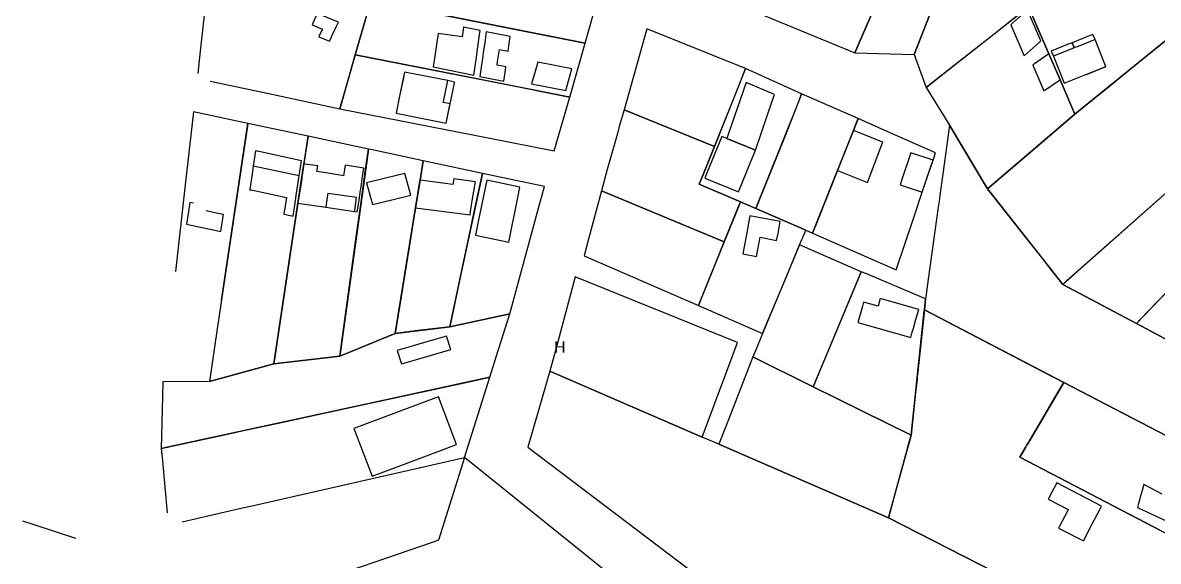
# Model space of a CAD drawing. Header units: millimetres. Extents: x 1101 to 4203, y 1053 to 1744.
# Drawn here: x 3423.3 to 3626, y 1156.2 to 1252.3 of the extents above; entities that cross this region are included whole.
import ezdxf
from ezdxf.enums import TextEntityAlignment as Align

# ---------------------------------------------------------------- set-up
doc = ezdxf.new("R2010")
doc.units = ezdxf.units.MM
doc.layers.add('Traza Urbana', color=7, linetype='Continuous')
doc.styles.get("Standard").update_dxf_attribs({"font": 'arial.ttf'})

msp = doc.modelspace()

# ---------------------------------------------------------------- linework, layer by layer
msp.add_open_spline([(3719.6, 1387.98), (3728.89, 1390.8), (3737.07, 1387.67), (3743.17, 1363.58), (3729.93, 1331.45), (3726.69, 1304.27), (3730.23, 1279.43), (3740.31, 1262.51), (3751.34, 1235.51), (3752.23, 1214.43), (3760.73, 1199.16), (3755.96, 1183.73), (3738.77, 1187.16), (3730.7, 1221.18), (3697.02, 1248.49), (3671.17, 1285.3), (3647.22, 1305.18), (3623.68, 1322), (3604.21, 1333.2), (3588.71, 1347.56), (3576.19, 1347.17), (3563.83, 1358.06), (3573.32, 1361.06), (3578.7, 1362.77)], degree=3, knots=[12.766471, 12.766471, 12.766471, 12.766471, 21.10091, 38.798163, 85.003188, 105.346004, 122.256072, 158.86041, 170.841094, 197.314588, 220.698071, 226.433159, 234.698129, 258.939015, 323.628829, 360.488371, 393.423288, 416.371398, 446.931365, 462.129951, 475.822363, 485.268917, 497.641378, 497.641378, 497.641378, 497.641378])
at = {"layer": 'Traza Urbana', "color": 7, "linetype": 'Continuous', "invisible_edges": 5}
for points in [[(3456.74, 1262.71), (3482.69, 1246.61), (3484.92, 1254.37), (3457.68, 1271.25)], [(3573.97, 1251.9), (3582.42, 1246.66), (3589.59, 1265.04), (3581.77, 1269.88)], [(3485.45, 1256.23), (3485.45, 1256.23), (3512.23, 1250.97), (3488.21, 1265.85)], [(3488.21, 1265.85), (3512.23, 1250.97), (3523.72, 1248.7), (3499.71, 1263.59)], [(3556.84, 1256.24), (3571.82, 1246.94), (3575.67, 1255.8), (3560.81, 1265.01)], [(3602.86, 1255.16), (3620.92, 1243.97), (3634.81, 1255.24), (3617.01, 1266.28)], [(3456.24, 1258.21), (3481.52, 1242.54), (3482.69, 1246.61), (3456.74, 1262.71)], [(3499.71, 1263.59), (3523.72, 1248.7), (3525.29, 1254.16), (3514.9, 1260.6)], [(3582.42, 1246.66), (3587.81, 1243.33), (3602.86, 1255.16), (3589.07, 1263.72)], [(3455.57, 1252.1), (3479.93, 1236.99), (3481.52, 1242.54), (3456.24, 1258.21)], [(3482.69, 1246.61), (3482.69, 1246.61), (3509.47, 1241.35), (3485.45, 1256.23)], [(3485.45, 1256.23), (3509.47, 1241.35), (3520.96, 1239.08), (3496.95, 1253.97)], [(3555.65, 1253.62), (3555.65, 1253.62), (3571.82, 1246.94), (3556.84, 1256.24)], [(3598.49, 1251.73), (3606.49, 1246.76), (3602.86, 1255.16)], [(3599.99, 1252.24), (3605.03, 1249.11), (3602.65, 1254.62)], [(3606.49, 1246.76), (3616.63, 1240.48), (3620.92, 1243.97), (3602.86, 1255.16)], [(3475.11, 1252.25), (3478.59, 1250.1), (3479.41, 1251.85), (3475.92, 1254.01)], [(3475.92, 1254.01), (3479.41, 1251.85), (3479.67, 1252.43)], [(3496.95, 1253.97), (3520.96, 1239.08), (3523.72, 1248.7)], [(3455.04, 1247.28), (3467.28, 1239.69), (3479.93, 1236.99), (3455.57, 1252.1)], [(3474.98, 1251.97), (3474.98, 1251.97), (3476.82, 1251.19), (3475.11, 1252.25)], [(3476.33, 1250.13), (3478.1, 1249.03), (3478.46, 1249.82), (3476.69, 1250.91)], [(3476.69, 1250.91), (3478.46, 1249.82), (3478.59, 1250.1), (3476.82, 1251.19)], [(3497.01, 1247.22), (3503.86, 1242.96), (3504.32, 1246.18), (3497.46, 1250.43)], [(3497.46, 1250.43), (3504.32, 1246.18), (3504.59, 1248.06), (3501.77, 1249.8)], [(3501.77, 1249.8), (3504.59, 1248.06), (3504.83, 1249.79), (3502, 1251.54)], [(3502, 1251.54), (3504.83, 1249.79), (3504.99, 1250.93)], [(3505.94, 1249.75), (3509.97, 1247.24), (3510.11, 1248.21), (3506.07, 1250.71)], [(3506.07, 1250.71), (3510.11, 1248.21), (3510.34, 1249.87)], [(3531.48, 1239.74), (3546.81, 1230.23), (3551.11, 1241.08), (3534.7, 1251.25)], [(3534.7, 1251.25), (3551.11, 1241.08), (3552.33, 1244.17)], [(3571.82, 1246.94), (3571.82, 1246.94), (3582.42, 1246.66), (3573.97, 1251.9)], [(3596.1, 1249.85), (3608.47, 1242.17), (3606.49, 1246.76), (3598.49, 1251.73)], [(3599.67, 1251.95), (3604.71, 1248.83), (3605.03, 1249.11), (3599.99, 1252.24)], [(3602.05, 1246.44), (3602.05, 1246.44), (3604.71, 1248.83), (3599.67, 1251.95)], [(3476.19, 1249.83), (3476.19, 1249.83), (3478.1, 1249.03), (3476.33, 1250.13)], [(3505.54, 1246.98), (3508.09, 1245.41), (3508.4, 1247.55), (3505.85, 1249.14)], [(3505.85, 1249.14), (3508.4, 1247.55), (3509.97, 1247.24), (3505.94, 1249.75)], [(3592.9, 1247.33), (3611.13, 1236.02), (3608.47, 1242.17), (3596.1, 1249.85)], [(3606.9, 1247.29), (3613.46, 1243.23), (3616.49, 1244.44), (3609.94, 1248.5)], [(3609.94, 1248.5), (3610.99, 1247.84), (3610.92, 1248.03), (3610.07, 1248.55)], [(3610.07, 1248.55), (3610.92, 1248.03), (3610.62, 1248.77)], [(3611.68, 1248.12), (3616.33, 1245.24), (3614.7, 1249.32)], [(3625.21, 1247.45), (3643.4, 1236.16), (3646.54, 1238.95), (3628.52, 1250.13)], [(3454.6, 1243.3), (3456.82, 1241.93), (3467.28, 1239.69), (3455.04, 1247.28)], [(3479.93, 1236.99), (3479.93, 1236.99), (3506.71, 1231.73), (3482.69, 1246.61)], [(3482.69, 1246.61), (3506.71, 1231.73), (3518.2, 1229.46), (3494.19, 1244.35)], [(3496.61, 1244.44), (3496.61, 1244.44), (3503.86, 1242.96), (3497.01, 1247.22)], [(3505.18, 1244.41), (3509.21, 1241.9), (3509.49, 1243.86), (3505.46, 1246.36)], [(3505.46, 1246.36), (3507.99, 1244.78), (3508.09, 1245.41), (3505.54, 1246.98)], [(3584.58, 1240.79), (3584.58, 1240.79), (3587.81, 1243.33), (3582.42, 1246.66)], [(3584.58, 1240.79), (3603.2, 1229.25), (3611.13, 1236.02), (3592.9, 1247.33)], [(3603.92, 1245), (3608.47, 1242.17), (3606.49, 1246.76)], [(3608.47, 1242.17), (3614.28, 1238.58), (3616.63, 1240.48), (3606.49, 1246.76)], [(3607.27, 1246.36), (3612.77, 1242.96), (3613.46, 1243.23), (3606.9, 1247.29)], [(3609.19, 1241.53), (3609.19, 1241.53), (3612.77, 1242.96), (3607.27, 1246.36)], [(3610.99, 1247.84), (3616.49, 1244.44), (3616.62, 1244.49), (3611.13, 1247.9)], [(3611.13, 1247.9), (3616.62, 1244.49), (3616.33, 1245.24), (3611.68, 1248.12)], [(3611.13, 1236.02), (3630.02, 1224.31), (3643.4, 1236.16), (3625.21, 1247.45)], [(3494.19, 1244.35), (3518.2, 1229.46), (3520.96, 1239.08)], [(3504.94, 1242.74), (3504.94, 1242.74), (3509.21, 1241.9), (3505.18, 1244.41)], [(3507.99, 1244.78), (3509.49, 1243.86), (3509.57, 1244.48)], [(3514.78, 1243.63), (3520.24, 1240.24), (3520.73, 1241.95), (3515.27, 1245.33)], [(3515.27, 1245.33), (3520.73, 1241.95), (3521.36, 1244.14)], [(3603.6, 1244.78), (3608.16, 1241.96), (3608.47, 1242.17), (3603.92, 1245)], [(3605.58, 1240.19), (3605.58, 1240.19), (3608.16, 1241.96), (3603.6, 1244.78)], [(3490.67, 1239.53), (3498.92, 1234.41), (3499.62, 1237.84), (3491.37, 1242.96)], [(3490.67, 1239.53), (3498.92, 1234.41), (3499.53, 1237.38), (3491.28, 1242.5)], [(3491.28, 1242.5), (3498.39, 1238.08), (3498.49, 1238.55), (3491.37, 1242.96)], [(3491.37, 1242.96), (3498.49, 1238.55), (3498.6, 1239.11), (3491.48, 1243.52)], [(3491.37, 1242.96), (3499.62, 1237.84), (3499.74, 1238.41), (3491.48, 1243.52)], [(3491.48, 1243.52), (3498.6, 1239.11), (3499.19, 1242)], [(3491.48, 1243.52), (3499.74, 1238.41), (3500.33, 1241.3), (3499.19, 1242)], [(3514.15, 1241.43), (3514.15, 1241.43), (3520.24, 1240.24), (3514.78, 1243.63)], [(3546.81, 1230.23), (3556.26, 1224.38), (3561.82, 1238.29), (3552.33, 1244.17)], [(3552.33, 1244.17), (3561.82, 1238.29), (3562.35, 1239.62)], [(3499.19, 1242), (3500.33, 1241.3), (3500.42, 1241.76)], [(3549.32, 1232.55), (3554.1, 1229.58), (3557.23, 1238.72), (3552.44, 1241.68)], [(3552.44, 1241.68), (3557.23, 1238.72), (3557.5, 1239.52)], [(3588.74, 1234.08), (3600.4, 1226.86), (3603.2, 1229.25), (3584.58, 1240.79)], [(3611.13, 1236.02), (3611.13, 1236.02), (3614.28, 1238.58), (3608.47, 1242.17)], [(3489.99, 1236.17), (3489.99, 1236.17), (3498.92, 1234.41), (3490.67, 1239.53)], [(3489.99, 1236.17), (3489.99, 1236.17), (3498.92, 1234.41), (3490.67, 1239.53)], [(3530.65, 1236.8), (3530.65, 1236.8), (3546.81, 1230.23), (3531.48, 1239.74)], [(3559.26, 1231.87), (3568.74, 1225.98), (3571.6, 1233.13), (3562.11, 1239.02)], [(3562.11, 1239.02), (3571.6, 1233.13), (3571.84, 1233.74), (3562.35, 1239.62)], [(3562.35, 1239.62), (3571.84, 1233.74), (3572.43, 1235.22)], [(3452.34, 1223.42), (3461.08, 1218.01), (3462.98, 1230.78), (3453.82, 1236.45)], [(3453.82, 1236.45), (3462.98, 1230.78), (3463.51, 1234.38)], [(3498.39, 1238.08), (3499.53, 1237.38), (3499.62, 1237.84)], [(3529.81, 1233.8), (3544.55, 1224.67), (3545.69, 1227.48), (3530.65, 1236.8)], [(3530.65, 1236.8), (3545.69, 1227.48), (3546.81, 1230.23)], [(3463.37, 1233.44), (3473.52, 1227.14), (3473.67, 1228.09), (3463.51, 1234.38)], [(3463.51, 1234.38), (3473.67, 1228.09), (3474.27, 1232.08)], [(3571.6, 1233.13), (3584.83, 1224.93), (3585.56, 1227.09), (3572.43, 1235.22)], [(3572.43, 1235.22), (3585.56, 1227.09), (3585.79, 1227.78), (3577.18, 1233.12)], [(3595.54, 1222.71), (3614.76, 1210.8), (3630.02, 1224.31), (3611.13, 1236.02)], [(3609.7, 1206.31), (3622.08, 1198.63), (3652.45, 1230.47), (3643.35, 1236.12)], [(3462.33, 1226.41), (3472.46, 1220.12), (3473.52, 1227.14), (3463.37, 1233.44)], [(3527.67, 1226.15), (3548.53, 1213.21), (3550.98, 1219.25), (3529.47, 1232.58)], [(3529.47, 1232.58), (3544.08, 1223.52), (3544.55, 1224.67), (3529.81, 1233.8)], [(3549.01, 1231.65), (3549.01, 1231.65), (3554.1, 1229.58), (3549.32, 1232.55)], [(3569.12, 1226.93), (3574.08, 1223.85), (3576.49, 1230.1), (3571.6, 1233.13)], [(3570.5, 1230.38), (3583.87, 1222.09), (3584.83, 1224.93), (3571.6, 1233.13)], [(3571.6, 1233.13), (3576.49, 1230.1), (3576.85, 1231.03)], [(3577.18, 1233.12), (3585.79, 1227.78), (3586.24, 1229.11)], [(3587.83, 1227.49), (3595.54, 1222.71), (3588.74, 1234.08)], [(3595.54, 1222.71), (3595.54, 1222.71), (3600.4, 1226.86), (3588.74, 1234.08)], [(3473.52, 1227.14), (3483.8, 1220.78), (3484.48, 1225.76), (3474.27, 1232.08)], [(3474.27, 1232.08), (3484.48, 1225.76), (3485.03, 1229.78)], [(3544.71, 1225.07), (3554.19, 1219.19), (3556.26, 1224.38), (3546.81, 1230.23)], [(3545.49, 1225.65), (3551.09, 1222.17), (3553.69, 1228.56), (3548.08, 1232.03)], [(3548.08, 1232.03), (3553.69, 1228.56), (3553.75, 1228.72), (3549.01, 1231.65)], [(3549.01, 1231.65), (3553.75, 1228.72), (3554.1, 1229.58)], [(3554.79, 1220.68), (3564.27, 1214.79), (3568.74, 1225.98), (3559.26, 1231.87)], [(3568.74, 1225.98), (3582.34, 1217.55), (3583.87, 1222.09), (3570.5, 1230.38)], [(3484.37, 1224.94), (3493.45, 1219.3), (3494.23, 1224.08), (3485.03, 1229.78)], [(3485.03, 1229.78), (3494.23, 1224.08), (3494.25, 1224.24), (3485.47, 1229.69)], [(3485.47, 1229.69), (3494.25, 1224.24), (3494.81, 1227.69)], [(3580.25, 1224.34), (3583.87, 1222.09), (3585.48, 1226.87), (3581.86, 1229.11)], [(3581.86, 1229.11), (3585.48, 1226.87), (3585.79, 1227.78)], [(3458.05, 1197.69), (3468.13, 1191.44), (3472.46, 1220.12), (3462.33, 1226.41)], [(3464.21, 1224.98), (3471.97, 1220.17), (3472.23, 1221.93), (3464.47, 1226.74)], [(3464.47, 1226.74), (3472.23, 1221.93), (3472.69, 1225)], [(3472.46, 1220.12), (3482.82, 1213.7), (3483.8, 1220.78), (3473.52, 1227.14)], [(3494.25, 1224.24), (3503.86, 1218.29), (3504.57, 1221.64), (3494.81, 1227.69)], [(3494.81, 1227.69), (3504.57, 1221.64), (3505.38, 1225.44)], [(3526.61, 1222.36), (3526.61, 1222.36), (3548.53, 1213.21), (3527.67, 1226.15)], [(3568.74, 1225.98), (3568.74, 1225.98), (3574.08, 1223.85), (3569.12, 1226.93)], [(3587.19, 1222.81), (3603.29, 1212.83), (3595.54, 1222.71), (3587.83, 1227.49)], [(3463.86, 1222.64), (3464.11, 1222.49), (3470.4, 1221.14), (3464.21, 1224.98)], [(3481.24, 1202.2), (3489.8, 1196.89), (3493.45, 1219.3), (3484.37, 1224.94)], [(3484.67, 1223.74), (3489.44, 1220.79), (3492.59, 1221.56), (3487.83, 1224.52)], [(3487.83, 1224.52), (3492.59, 1221.56), (3491.52, 1225.42)], [(3493.45, 1219.3), (3502.83, 1213.49), (3503.86, 1218.29), (3494.25, 1224.24)], [(3494.16, 1223.64), (3503.17, 1218.04), (3503.27, 1218.65), (3494.25, 1224.24)], [(3494.25, 1224.24), (3503.27, 1218.65), (3503.7, 1221.25), (3500.1, 1223.48)], [(3500.1, 1223.48), (3503.7, 1221.25), (3503.86, 1222.25), (3500.27, 1224.47)], [(3500.27, 1224.47), (3503.86, 1222.25), (3504.14, 1223.97)], [(3501.24, 1206.03), (3510.29, 1200.41), (3515.4, 1219.24), (3505.38, 1225.44)], [(3504.59, 1216.59), (3510.07, 1213.19), (3511.64, 1220.85), (3506.15, 1224.25)], [(3505.38, 1225.44), (3515.4, 1219.24), (3516.44, 1223.09)], [(3506.15, 1224.25), (3511.64, 1220.85), (3512.07, 1222.99)], [(3544.08, 1223.52), (3544.08, 1223.52), (3551.44, 1220.39), (3544.55, 1224.67)], [(3544.55, 1224.67), (3551.44, 1220.39), (3554.19, 1219.19), (3544.71, 1225.07)], [(3545.07, 1224.62), (3545.07, 1224.62), (3551.09, 1222.17), (3545.49, 1225.65)], [(3565.15, 1216.98), (3579.21, 1208.26), (3582.34, 1217.55), (3568.74, 1225.98)], [(3579.94, 1223.43), (3579.94, 1223.43), (3583.87, 1222.09), (3580.25, 1224.34)], [(3450.58, 1207.92), (3458.82, 1202.82), (3461.08, 1218.01), (3452.34, 1223.42)], [(3463.84, 1222.54), (3463.84, 1222.54), (3464.11, 1222.49), (3463.86, 1222.64)], [(3485.74, 1219.88), (3485.74, 1219.88), (3489.44, 1220.79), (3484.67, 1223.74)], [(3493.45, 1219.3), (3493.45, 1219.3), (3503.17, 1218.04), (3494.16, 1223.64)], [(3524.4, 1213.97), (3543.94, 1201.85), (3547.1, 1209.66), (3526.61, 1222.36)], [(3526.61, 1222.36), (3547.1, 1209.66), (3548.53, 1213.21)], [(3544.08, 1223.52), (3550.98, 1219.25), (3551.44, 1220.39)], [(3587.01, 1221.53), (3605.42, 1210.12), (3603.29, 1212.83), (3587.19, 1222.81)], [(3608.93, 1205.63), (3608.93, 1205.63), (3614.76, 1210.8), (3595.54, 1222.71)], [(3452.93, 1218.66), (3458.71, 1215.07), (3458.96, 1216.7), (3453.17, 1220.28)], [(3453.17, 1220.28), (3458.96, 1216.7), (3458.99, 1216.94), (3453.83, 1220.15)], [(3469.34, 1199.42), (3479.95, 1192.83), (3482.82, 1213.7), (3472.46, 1220.12)], [(3470.04, 1218.81), (3471.61, 1217.83), (3471.97, 1220.17), (3470.4, 1221.14)], [(3477.41, 1219.4), (3477.41, 1219.4), (3482.56, 1218.65), (3477.75, 1221.64)], [(3477.75, 1221.64), (3482.56, 1218.65), (3482.6, 1218.9), (3477.78, 1221.88)], [(3477.78, 1221.88), (3482.6, 1218.9), (3482.93, 1221.13)], [(3551.07, 1219.47), (3561.99, 1212.69), (3562.38, 1213.62), (3551.44, 1220.39)], [(3551.44, 1220.39), (3562.38, 1213.62), (3562.54, 1214.02), (3554.19, 1219.19)], [(3554.19, 1219.19), (3554.19, 1219.19), (3563.08, 1215.31), (3554.72, 1220.5)], [(3554.72, 1220.5), (3563.08, 1215.31), (3564.27, 1214.79), (3554.79, 1220.68)], [(3586.72, 1219.41), (3608.93, 1205.63), (3607.17, 1207.88), (3586.87, 1220.47)], [(3586.87, 1220.47), (3607.17, 1207.88), (3605.42, 1210.12), (3587.01, 1221.53)], [(3452.59, 1216.37), (3452.59, 1216.37), (3458.71, 1215.07), (3452.93, 1218.66)], [(3456.07, 1218.75), (3458.99, 1216.94), (3459.12, 1217.83), (3458.46, 1218.24)], [(3458.46, 1218.24), (3459.12, 1217.83), (3459.16, 1218.09)], [(3469.94, 1218.18), (3469.94, 1218.18), (3471.35, 1217.89), (3470.03, 1218.71)], [(3470.03, 1218.71), (3471.35, 1217.89), (3471.61, 1217.83), (3470.04, 1218.81)], [(3490.87, 1203.43), (3499.54, 1198.05), (3502.83, 1213.49), (3493.45, 1219.3)], [(3548.53, 1213.21), (3559.4, 1206.48), (3561.99, 1212.69), (3551.07, 1219.47)], [(3554.19, 1219.19), (3562.54, 1214.02), (3563.08, 1215.31)], [(3584.95, 1206.57), (3643.51, 1170.25), (3649.53, 1180.47), (3586.72, 1219.41)], [(3622.77, 1199.36), (3635.23, 1191.63), (3650.58, 1211.75), (3640.54, 1217.98)], [(3504.15, 1214.45), (3504.15, 1214.45), (3510.07, 1213.19), (3504.59, 1216.59)], [(3552.66, 1215.48), (3554.94, 1214.06), (3557.89, 1213.5), (3552.88, 1216.61)], [(3552.88, 1216.61), (3557.89, 1213.5), (3558.13, 1214.75), (3553.11, 1217.86)], [(3553.11, 1217.86), (3558.13, 1214.75), (3558.52, 1216.84)], [(3564.27, 1214.79), (3564.27, 1214.79), (3579.21, 1208.26), (3565.15, 1216.98)], [(3523.55, 1210.76), (3523.55, 1210.76), (3543.94, 1201.85), (3524.4, 1213.97)], [(3552.01, 1212.04), (3554.29, 1210.62), (3554.94, 1214.06), (3552.66, 1215.48)], [(3544.62, 1203.53), (3555.39, 1196.85), (3559.4, 1206.48), (3548.53, 1213.21)], [(3551.83, 1211.08), (3551.83, 1211.08), (3554.29, 1210.62), (3552.01, 1212.04)], [(3555.39, 1196.85), (3565.7, 1190.46), (3572.32, 1206.29), (3561.99, 1212.69)], [(3561.99, 1212.69), (3572.32, 1206.29), (3572.99, 1207.9)], [(3565.13, 1189.09), (3581.88, 1178.7), (3584.24, 1200.93), (3572.99, 1207.9)], [(3572.99, 1207.9), (3584.24, 1200.93), (3584.25, 1201.08), (3573.81, 1207.56)], [(3499.54, 1198.05), (3499.54, 1198.05), (3510.29, 1200.41), (3501.24, 1206.03)], [(3518.6, 1194.51), (3544.61, 1178.38), (3549, 1190.17), (3521.91, 1206.96)], [(3521.91, 1206.96), (3549, 1190.17), (3550.88, 1195.25)], [(3573.81, 1207.56), (3584.25, 1201.08), (3584.46, 1203.06)], [(3584.51, 1203.4), (3609.13, 1188.13), (3643.51, 1170.25), (3584.95, 1206.57)], [(3608.93, 1205.63), (3608.93, 1205.63), (3622.08, 1198.63), (3609.7, 1206.31)], [(3608.93, 1205.63), (3649.53, 1180.47), (3650.03, 1181.31), (3622.08, 1198.63)], [(3479.95, 1192.83), (3479.95, 1192.83), (3489.8, 1196.89), (3481.24, 1202.2)], [(3489.8, 1196.89), (3489.8, 1196.89), (3499.54, 1198.05), (3490.87, 1203.43)], [(3543.94, 1201.85), (3543.94, 1201.85), (3555.39, 1196.85), (3544.62, 1203.53)], [(3573.12, 1201.53), (3581.82, 1196.13), (3582.1, 1197.09), (3573.39, 1202.48)], [(3573.39, 1202.48), (3582.1, 1197.09), (3582.31, 1197.82), (3575.98, 1201.74)], [(3575.98, 1201.74), (3582.31, 1197.82), (3582.69, 1199.18), (3576.37, 1203.09)], [(3576.37, 1203.09), (3582.69, 1199.18), (3583.25, 1201.13)], [(3584.25, 1201.08), (3584.25, 1201.08), (3605.46, 1190.05), (3584.46, 1203.06)], [(3584.46, 1203.06), (3605.46, 1190.05), (3609.13, 1188.13), (3584.51, 1203.4)], [(3499.54, 1198.05), (3507.91, 1192.87), (3510.29, 1200.41)], [(3572.35, 1198.83), (3572.35, 1198.83), (3581.82, 1196.13), (3573.12, 1201.53)], [(3583.03, 1189.52), (3602.75, 1177.3), (3608.06, 1186.32), (3584.25, 1201.08)], [(3584.25, 1201.08), (3608.06, 1186.32), (3609.13, 1188.13)], [(3456.65, 1188.28), (3456.65, 1188.28), (3468.13, 1191.44), (3458.05, 1197.69)], [(3468.13, 1191.44), (3468.13, 1191.44), (3479.95, 1192.83), (3469.34, 1199.42)], [(3493.39, 1197.32), (3506.71, 1189.06), (3507.91, 1192.87), (3499.54, 1198.05)], [(3622.08, 1198.63), (3622.08, 1198.63), (3635.23, 1191.63), (3622.77, 1199.36)], [(3622.08, 1198.63), (3650.03, 1181.31), (3650.52, 1182.15), (3635.23, 1191.63)], [(3479.95, 1192.83), (3491.39, 1185.74), (3503.54, 1188.38), (3489.8, 1196.89)], [(3489.8, 1196.89), (3503.54, 1188.38), (3506.71, 1189.06), (3493.39, 1197.32)], [(3490.18, 1193.85), (3493.05, 1192.08), (3499.76, 1194.03), (3496.9, 1195.81)], [(3496.9, 1195.81), (3499.76, 1194.03), (3498.97, 1196.41)], [(3554.11, 1193.76), (3564.41, 1187.37), (3565.7, 1190.46), (3555.39, 1196.85)], [(3490.97, 1191.47), (3490.97, 1191.47), (3493.05, 1192.08), (3490.18, 1193.85)], [(3517.44, 1190.14), (3517.44, 1190.14), (3544.61, 1178.38), (3518.6, 1194.51)], [(3553.66, 1192.7), (3553.66, 1192.7), (3564.41, 1187.37), (3554.11, 1193.76)], [(3468.13, 1191.44), (3480.97, 1183.49), (3491.39, 1185.74), (3479.95, 1192.83)], [(3549.34, 1181.67), (3577.83, 1164), (3581.06, 1175.72), (3553.66, 1192.7)], [(3553.66, 1192.7), (3581.06, 1175.72), (3581.37, 1176.86), (3564.41, 1187.37)], [(3456.65, 1188.28), (3468.68, 1180.83), (3480.97, 1183.49), (3468.13, 1191.44)], [(3513.51, 1176.6), (3611.46, 1115.88), (3618.35, 1127.58), (3517.44, 1190.14)], [(3517.44, 1190.14), (3618.35, 1127.58), (3620.55, 1131.3), (3544.61, 1178.38)], [(3448.29, 1185.64), (3459.33, 1178.8), (3462.51, 1179.49), (3448.35, 1188.26)], [(3448.35, 1188.26), (3462.51, 1179.49), (3468.68, 1180.83), (3456.65, 1188.28)], [(3486.27, 1184.64), (3502.2, 1174.75), (3506.71, 1189.06)], [(3564.41, 1187.37), (3564.41, 1187.37), (3581.88, 1178.7), (3565.13, 1189.09)], [(3582.69, 1186.3), (3601.26, 1174.78), (3602.36, 1176.64), (3582.94, 1188.67)], [(3582.94, 1188.67), (3602.36, 1176.64), (3602.56, 1176.98), (3582.99, 1189.11)], [(3582.99, 1189.11), (3602.56, 1176.98), (3602.75, 1177.3), (3583.03, 1189.52)], [(3602.75, 1177.3), (3635.64, 1156.9), (3642.03, 1167.74), (3609.13, 1188.13)], [(3609.13, 1188.13), (3642.03, 1167.74), (3643.51, 1170.25)], [(3448.07, 1176.36), (3448.07, 1176.36), (3459.33, 1178.8), (3448.29, 1185.64)], [(3491, 1183.14), (3500.76, 1177.08), (3497.53, 1185.59)], [(3564.41, 1187.37), (3581.37, 1176.86), (3581.88, 1178.7)], [(3581.88, 1178.7), (3630.66, 1148.46), (3634.16, 1154.39), (3582.69, 1186.3)], [(3448.07, 1176.36), (3464.51, 1166.17), (3502.2, 1174.75), (3486.27, 1184.64)], [(3482.46, 1179.92), (3492.23, 1173.87), (3500.76, 1177.08), (3491, 1183.14)], [(3547.55, 1177.11), (3547.55, 1177.11), (3577.83, 1164), (3549.34, 1181.67)], [(3485.69, 1171.41), (3485.69, 1171.41), (3492.23, 1173.87), (3482.46, 1179.92)], [(3544.61, 1178.38), (3620.55, 1131.3), (3620.79, 1131.71), (3547.55, 1177.11)], [(3579.06, 1168.46), (3625.48, 1139.67), (3630.66, 1148.46), (3581.88, 1178.7)], [(3448.28, 1174.15), (3462.06, 1165.62), (3464.51, 1166.17), (3448.07, 1176.36)], [(3605.93, 1106.5), (3605.93, 1106.5), (3611.46, 1115.88), (3513.51, 1176.6)], [(3547.55, 1177.11), (3620.79, 1131.71), (3623.23, 1135.86), (3577.83, 1164)], [(3601.26, 1174.78), (3601.26, 1174.78), (3626.5, 1161.66), (3602.36, 1176.64)], [(3602.36, 1176.64), (3626.5, 1161.66), (3631.2, 1159.21), (3602.56, 1176.98)], [(3602.56, 1176.98), (3631.2, 1159.21), (3635.64, 1156.9), (3602.75, 1177.3)], [(3449.15, 1164.89), (3451.77, 1163.27), (3462.06, 1165.62), (3448.28, 1174.15)], [(3497.54, 1159.96), (3597.69, 1097.87), (3502.2, 1174.75)], [(3601.26, 1174.78), (3634.16, 1154.39), (3635.25, 1156.24), (3626.5, 1161.66)], [(3606.49, 1167.55), (3614.16, 1162.79), (3615.55, 1165.46), (3607.87, 1170.21)], [(3607.87, 1170.21), (3615.55, 1165.46), (3615.86, 1166.06)], [(3622.49, 1166.5), (3631.94, 1160.63), (3633.53, 1163.69), (3623.43, 1169.94)], [(3623.43, 1169.94), (3633.53, 1163.69), (3633.65, 1163.92), (3626.71, 1168.22)], [(3577.83, 1164), (3577.83, 1164), (3625.48, 1139.67), (3579.06, 1168.46)], [(3606.35, 1167.28), (3606.35, 1167.28), (3609.9, 1165.43), (3606.49, 1167.55)], [(3609.77, 1165.17), (3614.02, 1162.53), (3614.16, 1162.79), (3609.9, 1165.43)], [(3622.29, 1165.79), (3622.29, 1165.79), (3627.42, 1163.43), (3622.49, 1166.5)], [(3423.34, 1163.37), (3455.62, 1143.36), (3457.34, 1142.83), (3425.18, 1162.77)], [(3577.83, 1164), (3623.23, 1135.86), (3625.48, 1139.67)], [(3608.37, 1162.5), (3612.63, 1159.85), (3614.02, 1162.53), (3609.77, 1165.17)], [(3425.18, 1162.77), (3457.34, 1142.83), (3456.14, 1145.82), (3432.84, 1160.27)], [(3608.19, 1162.15), (3608.19, 1162.15), (3612.63, 1159.85), (3608.37, 1162.5)], [(3460.77, 1147.4), (3580.89, 1072.92), (3602.48, 1094.01), (3496.62, 1159.65)], [(3496.62, 1159.65), (3602.48, 1094.01), (3597.69, 1097.87), (3497.54, 1159.96)]]:
    msp.add_3dface(points, dxfattribs=at)
at = {"layer": 'Traza Urbana', "color": 252, "linetype": 'Continuous', "invisible_edges": 5}
for points in [[(3599.99, 1252.24), (3605.03, 1249.11), (3602.65, 1254.62)], [(3599.67, 1251.95), (3604.71, 1248.83), (3605.03, 1249.11), (3599.99, 1252.24)], [(3602.05, 1246.44), (3602.05, 1246.44), (3604.71, 1248.83), (3599.67, 1251.95)], [(3610.62, 1248.77), (3616.33, 1245.24), (3614.7, 1249.32), (3613.65, 1249.98)], [(3610.92, 1248.03), (3616.62, 1244.49), (3616.33, 1245.24), (3610.62, 1248.77)], [(3613.65, 1249.98), (3614.7, 1249.32), (3614.33, 1250.25)], [(3607.27, 1246.36), (3612.77, 1242.96), (3616.49, 1244.44), (3610.99, 1247.84)], [(3609.19, 1241.53), (3609.19, 1241.53), (3612.77, 1242.96), (3607.27, 1246.36)], [(3610.99, 1247.84), (3616.49, 1244.44), (3616.62, 1244.49), (3610.92, 1248.03)], [(3490.67, 1239.53), (3498.92, 1234.41), (3499.62, 1237.84), (3491.37, 1242.96)], [(3491.37, 1242.96), (3499.62, 1237.84), (3499.74, 1238.41), (3491.48, 1243.52)], [(3491.48, 1243.52), (3499.74, 1238.41), (3500.33, 1241.3), (3499.19, 1242)], [(3499.19, 1242), (3500.33, 1241.3), (3500.42, 1241.76)], [(3489.99, 1236.17), (3489.99, 1236.17), (3498.92, 1234.41), (3490.67, 1239.53)], [(3569.12, 1226.93), (3574.08, 1223.85), (3576.49, 1230.1), (3571.6, 1233.13)], [(3571.6, 1233.13), (3576.49, 1230.1), (3576.85, 1231.03)], [(3545.49, 1225.65), (3551.09, 1222.17), (3553.69, 1228.56), (3548.08, 1232.03)], [(3548.08, 1232.03), (3553.69, 1228.56), (3553.75, 1228.72), (3549.01, 1231.65)], [(3549.01, 1231.65), (3553.75, 1228.72), (3554.1, 1229.58)], [(3464.47, 1226.74), (3472.23, 1221.93), (3472.64, 1224.66), (3464.88, 1229.47)], [(3464.88, 1229.47), (3472.64, 1224.66), (3472.69, 1225), (3465.8, 1229.28)], [(3465.8, 1229.28), (3472.69, 1225), (3473.1, 1227.72)], [(3580.25, 1224.34), (3583.87, 1222.09), (3585.48, 1226.87), (3581.86, 1229.11)], [(3581.86, 1229.11), (3585.48, 1226.87), (3585.79, 1227.78)], [(3464.21, 1224.98), (3471.97, 1220.17), (3472.23, 1221.93), (3464.47, 1226.74)], [(3473.16, 1224.72), (3483.05, 1218.58), (3483.42, 1221.01), (3473.52, 1227.14)], [(3473.52, 1227.14), (3483.42, 1221.01), (3483.43, 1221.09), (3473.72, 1227.11)], [(3473.72, 1227.11), (3475.85, 1225.79), (3476, 1226.78)], [(3480.58, 1225.01), (3483.73, 1223.06), (3484.01, 1224.94), (3480.86, 1226.89)], [(3480.86, 1226.89), (3484.01, 1224.94), (3484.23, 1226.4)], [(3568.74, 1225.98), (3568.74, 1225.98), (3574.08, 1223.85), (3569.12, 1226.93)], [(3463.86, 1222.64), (3464.11, 1222.49), (3470.4, 1221.14), (3464.21, 1224.98)], [(3472.79, 1222.27), (3477.41, 1219.4), (3482.56, 1218.65), (3473.13, 1224.51)], [(3473.13, 1224.51), (3482.56, 1218.65), (3483.05, 1218.58), (3473.16, 1224.72)], [(3475.85, 1225.79), (3483.43, 1221.09), (3483.58, 1222.09), (3478.23, 1225.4)], [(3478.23, 1225.4), (3483.58, 1222.09), (3483.73, 1223.06), (3480.58, 1225.01)], [(3504.59, 1216.59), (3510.07, 1213.19), (3511.64, 1220.85), (3506.15, 1224.25)], [(3506.15, 1224.25), (3511.64, 1220.85), (3512.07, 1222.99)], [(3545.07, 1224.62), (3545.07, 1224.62), (3551.09, 1222.17), (3545.49, 1225.65)], [(3579.94, 1223.43), (3579.94, 1223.43), (3583.87, 1222.09), (3580.25, 1224.34)], [(3463.84, 1222.54), (3463.84, 1222.54), (3464.11, 1222.49), (3463.86, 1222.64)], [(3472.46, 1220.12), (3472.46, 1220.12), (3477.41, 1219.4), (3472.79, 1222.27)], [(3470.04, 1218.81), (3471.61, 1217.83), (3471.97, 1220.17), (3470.4, 1221.14)], [(3469.94, 1218.18), (3469.94, 1218.18), (3471.35, 1217.89), (3470.03, 1218.71)], [(3470.03, 1218.71), (3471.35, 1217.89), (3471.61, 1217.83), (3470.04, 1218.81)], [(3504.15, 1214.45), (3504.15, 1214.45), (3510.07, 1213.19), (3504.59, 1216.59)]]:
    msp.add_3dface(points, dxfattribs=at)

# ---------------------------------------------------------------- texts
at = {"layer": 'Traza Urbana', "color": 7, "linetype": 'Continuous'}
msp.add_text('H', height=2, dxfattribs=at).set_placement((3519.2, 1194.45), align=Align.MIDDLE)

doc.saveas('drawing.dxf')
